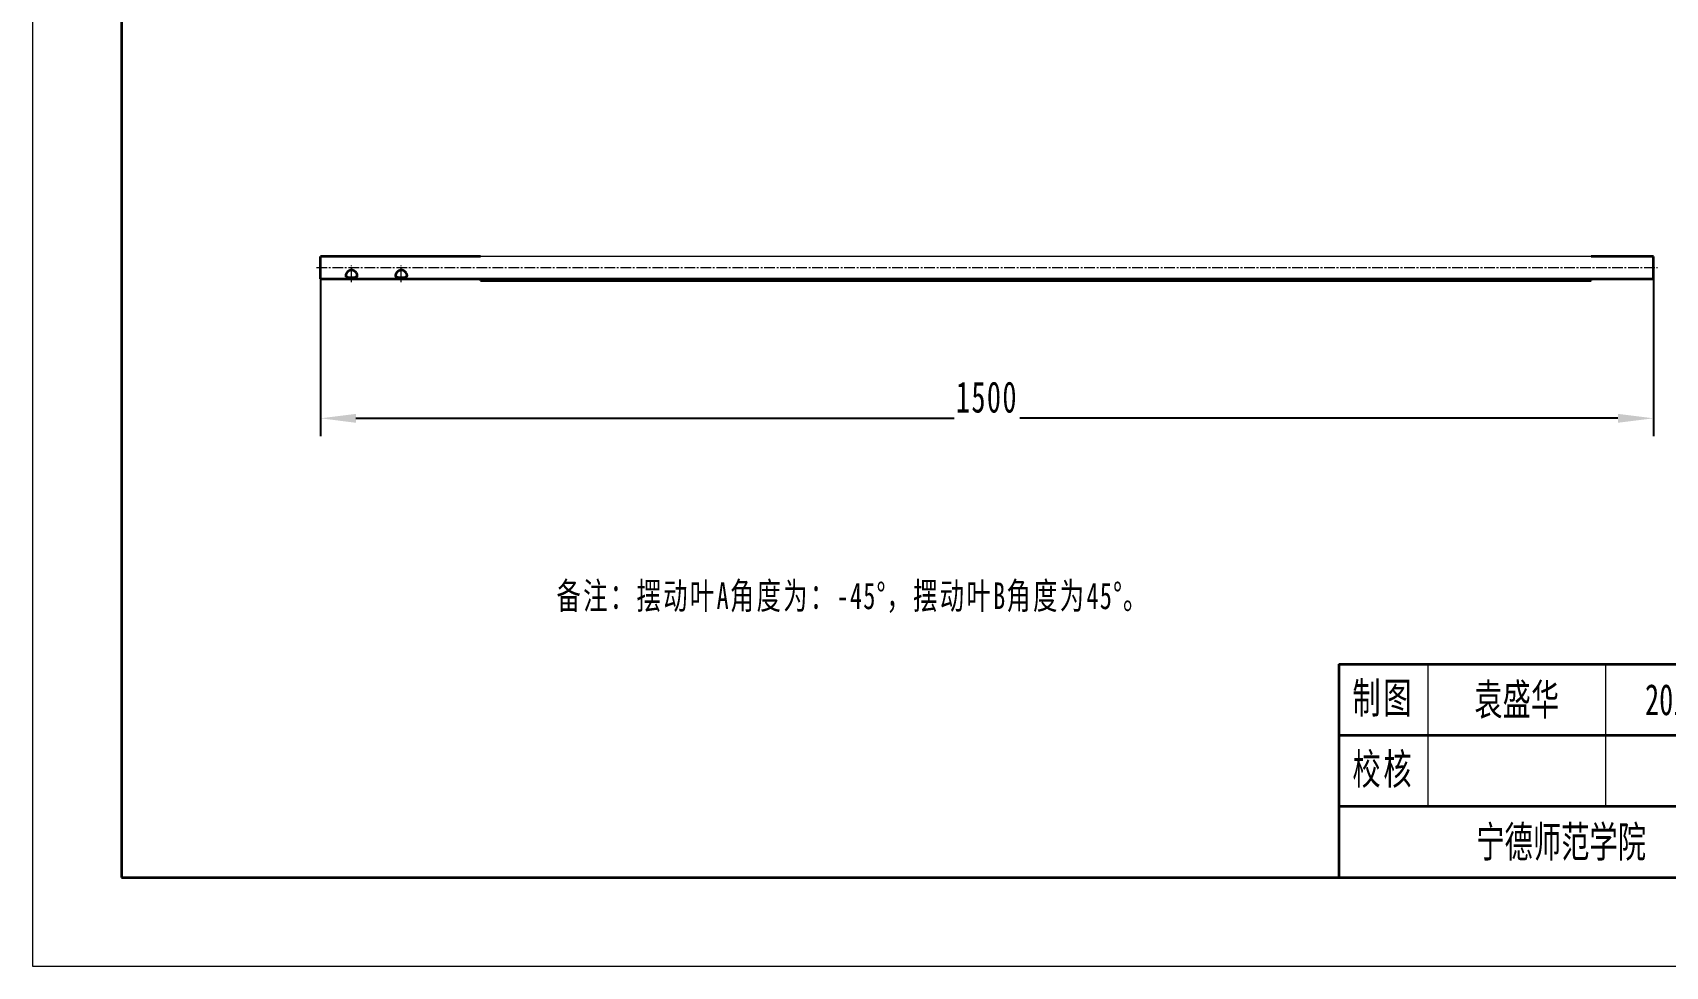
# Model space of a CAD drawing. Header units: millimetres. Extents: x -1485 to 9129, y -4612 to 1050.
# Drawn here: x -1485 to 352, y -4612 to -3562 of the extents above; entities that cross this region are included whole.
import ezdxf
from ezdxf.enums import TextEntityAlignment as Align

# ---------------------------------------------------------------- set-up
doc = ezdxf.new("R2010")
doc.units = ezdxf.units.MM
doc.linetypes.add('点画线', pattern=[18, 12, -2, 2, -2])
doc.layers.get('0').update_dxf_attribs({"lineweight": 18})
for name, color, linetype, lineweight in [('中心线层', 1, '点画线', 18), ('尺寸线层', 3, 'Continuous', 18), ('粗实线层', 7, 'Continuous', 35), ('细实线层', 7, 'Continuous', 18)]:
    doc.layers.add(name, color=color, linetype=linetype, lineweight=lineweight)
doc.styles.add('标准', font='', dxfattribs={"width": 0.667})
doc.styles.get('标准').set_extended_font_data('宋体')
doc.dimstyles.new('标准', dxfattribs={"dimscale": 10, "dimtxt": 3.5, "dimasz": 4, "dimexe": 2, "dimexo": 0, "dimtad": 1, "dimdsep": 46, "dimtxsty": '标准', "dimblk": '_CAXARROW', "dimcen": 0, "dimdle": 8, "dimazin": 2, "dimtfac": 0.707107, "dimtdec": 3, "dimtmove": 2, "dimatfit": 3, "dimfxl": 0, "dimfrac": 2, "dimtolj": 1, "dimarcsym": 0})

# ---------------------------------------------------------------- blocks, each defined once
blk = doc.blocks.new('$CAXA_FRAME_13B17AC1$')
at = {"layer": '粗实线层'}
for p, q in [((-138.5, 95), (-138.5, -95)), ((-138.5, -95), (138.5, -95))]:
    blk.add_line(p, q, dxfattribs=at)
at = {"layer": '细实线层'}
for p, q in [((-148.5, 105), (-148.5, -105)), ((-148.5, -105), (148.5, -105))]:
    blk.add_line(p, q, dxfattribs=at)
at = {"layer": '尺寸线层', "style": '标准', "width": 0.667}
blk.add_attdef('图纸编号', text='', height=5.19, rotation=180, dxfattribs=at).set_placement((-113.5, 90), align=Align.MIDDLE_CENTER)
blk = doc.blocks.new('$CAXA_TITLE_151E506F$')
at = {"layer": '粗实线层'}
for p, q in [((-140, 24), (-140, 0)), ((-140, 24), (0, 24)), ((-90, 24), (-90, 0)), ((-30, 24), (-30, 8)), ((0, 24), (0, 0)), ((0, 24), (0, 8)), ((-140, 16), (-90, 16)), ((-30, 16), (0, 16)), ((-140, 8), (0, 8)), ((-140, 0), (0, 0))]:
    blk.add_line(p, q, dxfattribs=at)
at = {"layer": '细实线层'}
for p, q in [((-130, 24), (-130, 8)), ((-110, 24), (-110, 8))]:
    blk.add_line(p, q, dxfattribs=at)
at = {"layer": '尺寸线层', "char_height": 3.481, "width": 18, "attachment_point": 5, "line_spacing_factor": 0.963108, "style": '标准'}
for s, insert in [('\\T1.1;制图', (-135, 20)), ('\\T1.1;校核', (-135, 12))]:
    blk.add_mtext(s, dxfattribs=dict(at, insert=insert))
at = {"layer": '尺寸线层', "style": '标准', "width": 0.667}
for tag, height, p in [('制图签名', 3.63, (-120, 20)), ('制图日期', 3.63, (-100, 20)), ('图纸比例', 3.63, (-15, 20)), ('图纸名称', 5.19, (-60, 16)), ('校核签名', 3.63, (-120, 12)), ('校核日期', 3.63, (-100, 12)), ('重量', 3.63, (-15, 12)), ('院校名称', 3.63, (-115, 4)), ('图纸编号', 3.63, (-45, 4))]:
    blk.add_attdef(tag, text='', height=height, dxfattribs=at).set_placement(p, align=Align.MIDDLE_CENTER)
blk = doc.blocks.new('_CAXARROW_3')
blk.add_hatch(color=0).paths.add_polyline_path([(0, 0), (-1, 0.125), (-1, -0.125)], flags=0)
blk = doc.blocks.new('*X22')
at = {"layer": '尺寸线层', "color": 0, "lineweight": -2}
for p, q in [((-1161.2, -3839), (-1161.2, -4016)), ((338.8, -3839), (338.8, -4016)), ((-1121.2, -3996), (-448, -3996)), ((298.8, -3996), (-374.3, -3996))]:
    blk.add_line(p, q, dxfattribs=at)
at = {"layer": '尺寸线层', "color": 0, "lineweight": -2, "xscale": 40, "yscale": 40, "zscale": 40, "rotation": 180}
blk.add_blockref('_CAXARROW_3', (-1161.2, -3996), dxfattribs=at)
at = {"layer": '尺寸线层', "color": 0, "lineweight": -2, "xscale": 40, "yscale": 40, "zscale": 40}
blk.add_blockref('_CAXARROW_3', (338.8, -3996), dxfattribs=at)
at = {"layer": '尺寸线层', "color": 0, "lineweight": 18, "insert": (-411.2, -3972.3), "char_height": 35, "width": 132.61, "attachment_point": 5, "line_spacing_factor": 1.15057, "style": '标准'}
blk.add_mtext('\\T1.1;1500', dxfattribs=at)
blk = doc.blocks.new('_CAXARROW')
blk.add_hatch(color=0).paths.add_polyline_path([(0, 0), (-1, 0.125), (-1, -0.125)], flags=0)

msp = doc.modelspace()

# ---------------------------------------------------------------- linework, layer by layer
msp.add_line((268.841, -3813.965), (-981.151, -3813.965))
at = {"layer": '中心线层'}
for p, q in [((-1165.651, -3826.465), (343.349, -3826.465)), ((-1126.151, -3843.026), (-1126.151, -3824.067)), ((-1070.151, -3843.026), (-1070.151, -3824.067))]:
    msp.add_line(p, q, dxfattribs=at)
at = {"layer": '粗实线层', "lineweight": 35}
for p, q in [((-1161.151, -3838.965), (-1161.151, -3813.965)), ((-981.151, -3813.965), (-1161.151, -3813.965)), ((338.849, -3813.965), (268.841, -3813.965)), ((338.849, -3838.965), (338.849, -3813.965)), ((-1161.151, -3838.965), (338.849, -3838.965)), ((-981.151, -3840.965), (-981.151, -3838.965)), ((268.849, -3840.965), (268.849, -3838.965)), ((-981.151, -3840.965), (268.849, -3840.965))]:
    msp.add_line(p, q, dxfattribs=at)
for points, knots in [([(-1126.151, -3829.419), (-1125.932, -3829.419), (-1125.715, -3829.432), (-1125.286, -3829.481), (-1124.862, -3829.553), (-1124.446, -3829.672), (-1124.189, -3829.76), (-1124.138, -3829.778), (-1124.036, -3829.816), (-1123.884, -3829.874), (-1123.736, -3829.938), (-1123.443, -3830.072), (-1123.253, -3830.171), (-1122.883, -3830.384), (-1122.703, -3830.499), (-1122.485, -3830.652), (-1122.441, -3830.684), (-1122.355, -3830.747), (-1122.227, -3830.843), (-1122.104, -3830.942), (-1121.862, -3831.144), (-1121.708, -3831.284), (-1121.414, -3831.574), (-1121.273, -3831.724), (-1121.073, -3831.955), (-1121.008, -3832.033), (-1120.913, -3832.152), (-1120.882, -3832.192), (-1120.821, -3832.272), (-1120.791, -3832.312), (-1120.644, -3832.514), (-1120.535, -3832.676), (-1120.335, -3833.004), (-1120.244, -3833.169), (-1120.08, -3833.502), (-1120.006, -3833.669), (-1119.926, -3833.88), (-1119.911, -3833.922), (-1119.882, -3834.006), (-1119.839, -3834.132), (-1119.803, -3834.257), (-1119.739, -3834.503), (-1119.706, -3834.665), (-1119.663, -3834.984), (-1119.651, -3835.14), (-1119.651, -3835.37), (-1119.653, -3835.446), (-1119.66, -3835.54), (-1119.661, -3835.559), (-1119.664, -3835.596), (-1119.67, -3835.652), (-1119.677, -3835.707), (-1119.704, -3835.888), (-1119.735, -3836.028), (-1119.82, -3836.295), (-1119.872, -3836.423), (-1119.967, -3836.607), (-1120.001, -3836.667), (-1120.055, -3836.755), (-1120.074, -3836.785), (-1120.113, -3836.842), (-1120.133, -3836.87), (-1120.237, -3837.009), (-1120.328, -3837.113), (-1120.528, -3837.309), (-1120.637, -3837.4), (-1120.813, -3837.53), (-1120.873, -3837.571), (-1120.968, -3837.632), (-1121, -3837.652), (-1121.065, -3837.69), (-1121.098, -3837.709), (-1121.265, -3837.803), (-1121.405, -3837.871), (-1121.699, -3837.997), (-1121.853, -3838.054), (-1122.175, -3838.16), (-1122.342, -3838.208), (-1122.561, -3838.262), (-1122.605, -3838.273), (-1122.694, -3838.293), (-1122.828, -3838.323), (-1122.965, -3838.351), (-1123.241, -3838.402), (-1123.43, -3838.432), (-1123.818, -3838.485), (-1124.017, -3838.507), (-1124.323, -3838.536), (-1124.426, -3838.545), (-1124.557, -3838.555), (-1124.583, -3838.557), (-1124.636, -3838.56), (-1124.662, -3838.562), (-1124.741, -3838.568), (-1124.794, -3838.571), (-1125.059, -3838.587), (-1125.484, -3838.605), (-1125.914, -3838.611), (-1126.345, -3838.612), (-1126.562, -3838.609), (-1126.834, -3838.601), (-1126.888, -3838.6), (-1126.996, -3838.596), (-1127.158, -3838.59), (-1127.317, -3838.582), (-1127.634, -3838.564), (-1127.841, -3838.549), (-1128.148, -3838.52), (-1128.249, -3838.51), (-1128.4, -3838.493), (-1128.45, -3838.487), (-1128.55, -3838.475), (-1128.6, -3838.469), (-1128.847, -3838.436), (-1129.038, -3838.406), (-1129.409, -3838.338), (-1129.589, -3838.3), (-1129.85, -3838.235), (-1129.936, -3838.213), (-1130.062, -3838.177), (-1130.104, -3838.165), (-1130.187, -3838.14), (-1130.228, -3838.127), (-1130.432, -3838.06), (-1130.587, -3838.003), (-1130.883, -3837.878), (-1131.023, -3837.81), (-1131.289, -3837.662), (-1131.415, -3837.583), (-1131.563, -3837.476), (-1131.592, -3837.454), (-1131.649, -3837.409), (-1131.677, -3837.387), (-1131.76, -3837.317), (-1131.813, -3837.27), (-1131.964, -3837.123), (-1132.056, -3837.02), (-1132.221, -3836.801), (-1132.294, -3836.686), (-1132.421, -3836.443), (-1132.474, -3836.315), (-1132.524, -3836.163), (-1132.529, -3836.146), (-1132.539, -3836.112), (-1132.554, -3836.06), (-1132.585, -3835.939), (-1132.606, -3835.833), (-1132.639, -3835.617), (-1132.65, -3835.469), (-1132.651, -3835.164), (-1132.641, -3835.008), (-1132.615, -3834.806), (-1132.609, -3834.766), (-1132.596, -3834.684), (-1132.588, -3834.643), (-1132.564, -3834.52), (-1132.546, -3834.438), (-1132.482, -3834.19), (-1132.429, -3834.024), (-1132.304, -3833.69), (-1132.231, -3833.522), (-1132.128, -3833.312), (-1132.107, -3833.269), (-1132.063, -3833.185), (-1132.041, -3833.143), (-1131.972, -3833.017), (-1131.923, -3832.934), (-1131.773, -3832.685), (-1131.664, -3832.522), (-1131.429, -3832.201), (-1131.304, -3832.043), (-1131.137, -3831.849), (-1131.103, -3831.811), (-1131.034, -3831.734), (-1130.999, -3831.696), (-1130.893, -3831.582), (-1130.821, -3831.508), (-1130.599, -3831.289), (-1130.444, -3831.148), (-1130.123, -3830.879), (-1129.956, -3830.75), (-1129.696, -3830.567), (-1129.607, -3830.507), (-1129.472, -3830.421), (-1129.426, -3830.392), (-1129.334, -3830.336), (-1129.288, -3830.309), (-1129.054, -3830.173), (-1128.864, -3830.074), (-1128.474, -3829.896), (-1128.276, -3829.816), (-1127.87, -3829.676), (-1127.663, -3829.616), (-1127.346, -3829.543), (-1127.239, -3829.522), (-1127.023, -3829.485), (-1126.914, -3829.469), (-1126.697, -3829.444), (-1126.588, -3829.435), (-1126.425, -3829.425), (-1126.343, -3829.422), (-1126.247, -3829.42), (-1126.206, -3829.419), (-1126.178, -3829.419), (-1126.165, -3829.419), (-1126.151, -3829.419)], [0, 0, 0, 0, 0.55323057, 0.55323057, 1.10646115, 1.65969172, 1.65969172, 1.79799937, 1.79799937, 1.93630701, 2.2129223, 2.2129223, 2.76615287, 2.76615287, 3.31938344, 3.31938344, 3.45769109, 3.45769109, 3.59599873, 3.87261402, 3.87261402, 4.42584459, 4.42584459, 4.97907517, 4.97907517, 5.25569045, 5.25569045, 5.3939981, 5.3939981, 5.53230574, 5.53230574, 6.08553631, 6.08553631, 6.63876689, 6.63876689, 7.19199746, 7.19199746, 7.33030511, 7.33030511, 7.46861275, 7.74522804, 7.74522804, 8.29845861, 8.29845861, 8.85168918, 8.85168918, 9.12830447, 9.12830447, 9.19745829, 9.19745829, 9.26661211, 9.40491976, 9.40491976, 9.95815033, 9.95815033, 10.51138091, 10.51138091, 10.78799619, 10.78799619, 10.92630384, 10.92630384, 11.06461148, 11.06461148, 11.61784205, 11.61784205, 12.17107263, 12.17107263, 12.44768791, 12.44768791, 12.58599556, 12.58599556, 12.7243032, 12.7243032, 13.27753378, 13.27753378, 13.83076435, 13.83076435, 14.38399492, 14.38399492, 14.52230257, 14.52230257, 14.66061021, 14.9372255, 14.9372255, 15.49045607, 15.49045607, 16.04368665, 16.04368665, 16.32030193, 16.32030193, 16.38945575, 16.38945575, 16.45860958, 16.45860958, 16.59691722, 16.59691722, 17.15014779, 17.70337837, 17.70337837, 18.25660894, 18.25660894, 18.39491658, 18.39491658, 18.53322423, 18.80983952, 18.80983952, 19.36307009, 19.36307009, 19.63968538, 19.63968538, 19.77799302, 19.77799302, 19.91630066, 19.91630066, 20.46953124, 20.46953124, 21.02276181, 21.02276181, 21.2993771, 21.2993771, 21.43768474, 21.43768474, 21.57599239, 21.57599239, 22.12922296, 22.12922296, 22.68245353, 22.68245353, 23.23568411, 23.23568411, 23.37399175, 23.37399175, 23.51229939, 23.51229939, 23.78891468, 23.78891468, 24.34214526, 24.34214526, 24.89537583, 24.89537583, 25.4486064, 25.4486064, 25.51776022, 25.51776022, 25.58691405, 25.72522169, 26.00183698, 26.00183698, 26.55506755, 26.55506755, 27.10829813, 27.10829813, 27.24660577, 27.24660577, 27.38491341, 27.38491341, 27.6615287, 27.6615287, 28.21475927, 28.21475927, 28.76798985, 28.76798985, 28.90629749, 28.90629749, 29.04460513, 29.04460513, 29.32122042, 29.32122042, 29.87445099, 29.87445099, 30.42768157, 30.42768157, 30.56598921, 30.56598921, 30.70429686, 30.70429686, 30.98091214, 30.98091214, 31.53414272, 31.53414272, 32.08737329, 32.08737329, 32.36398858, 32.36398858, 32.50229622, 32.50229622, 32.64060386, 32.64060386, 33.19383444, 33.19383444, 33.74706501, 33.74706501, 34.30029559, 34.30029559, 34.57691087, 34.57691087, 34.85352616, 34.85352616, 35.13014145, 35.13014145, 35.26844909, 35.33760291, 35.37217982, 35.37217982, 35.40675673, 35.40675673, 35.40675673, 35.40675673]), ([(-1132.628, -3834.973), (-1132.626, -3834.993), (-1132.623, -3835.014), (-1132.598, -3835.179), (-1132.566, -3835.317), (-1132.482, -3835.583), (-1132.429, -3835.71), (-1132.35, -3835.861), (-1132.334, -3835.891), (-1132.3, -3835.95), (-1132.282, -3835.98), (-1132.227, -3836.066), (-1132.188, -3836.122), (-1132.064, -3836.284), (-1131.973, -3836.385), (-1131.773, -3836.575), (-1131.664, -3836.663), (-1131.517, -3836.766), (-1131.487, -3836.787), (-1131.426, -3836.826), (-1131.395, -3836.846), (-1131.301, -3836.903), (-1131.236, -3836.94), (-1131.037, -3837.045), (-1130.897, -3837.109), (-1130.605, -3837.226), (-1130.451, -3837.28), (-1130.211, -3837.352), (-1130.129, -3837.375), (-1130.003, -3837.408), (-1129.961, -3837.418), (-1129.875, -3837.439), (-1129.832, -3837.449), (-1129.615, -3837.498), (-1129.436, -3837.532), (-1129.07, -3837.592), (-1128.881, -3837.618), (-1128.494, -3837.664), (-1128.295, -3837.683), (-1128.04, -3837.703), (-1127.962, -3837.709), (-1127.884, -3837.714), (-1127.832, -3837.718), (-1127.806, -3837.72), (-1127.675, -3837.728), (-1127.569, -3837.734), (-1127.252, -3837.749), (-1127.038, -3837.757), (-1126.608, -3837.767), (-1126.391, -3837.77), (-1126.117, -3837.77), (-1126.062, -3837.77), (-1125.952, -3837.769), (-1125.897, -3837.769), (-1125.733, -3837.767), (-1125.624, -3837.765), (-1125.3, -3837.758), (-1124.873, -3837.744), (-1124.455, -3837.718), (-1124.198, -3837.698), (-1124.146, -3837.694), (-1124.044, -3837.685), (-1123.892, -3837.671), (-1123.743, -3837.656), (-1123.45, -3837.622), (-1123.26, -3837.596), (-1122.982, -3837.551), (-1122.891, -3837.535), (-1122.711, -3837.501), (-1122.622, -3837.483), (-1122.359, -3837.425), (-1122.192, -3837.382), (-1121.87, -3837.286), (-1121.716, -3837.233), (-1121.422, -3837.117), (-1121.282, -3837.053), (-1121.114, -3836.966), (-1121.081, -3836.948), (-1121.016, -3836.911), (-1120.984, -3836.893), (-1120.889, -3836.836), (-1120.828, -3836.796), (-1120.652, -3836.674), (-1120.543, -3836.586), (-1120.342, -3836.399), (-1120.25, -3836.299), (-1120.084, -3836.085), (-1120.01, -3835.971), (-1119.881, -3835.728), (-1119.827, -3835.601), (-1119.74, -3835.337), (-1119.708, -3835.199), (-1119.68, -3835.019), (-1119.674, -3834.981), (-1119.67, -3834.942)], [0, 0, 0, 0, 0.07164105, 0.07164105, 0.57973044, 0.57973044, 1.08781983, 1.08781983, 1.21484218, 1.21484218, 1.34186453, 1.34186453, 1.59590922, 1.59590922, 2.10399861, 2.10399861, 2.61208801, 2.61208801, 2.73911035, 2.73911035, 2.8661327, 2.8661327, 3.1201774, 3.1201774, 3.62826679, 3.62826679, 4.13635618, 4.13635618, 4.39040087, 4.39040087, 4.51742322, 4.51742322, 4.64444557, 4.64444557, 5.15253496, 5.15253496, 5.66062435, 5.66062435, 6.16871374, 6.16871374, 6.29573609, 6.35924726, 6.35924726, 6.42275844, 6.42275844, 6.67680313, 6.67680313, 7.18489252, 7.18489252, 7.69298191, 7.69298191, 7.82000426, 7.82000426, 7.94702661, 7.94702661, 8.20107131, 8.20107131, 8.7091607, 9.21725009, 9.21725009, 9.34427244, 9.34427244, 9.47129478, 9.72533948, 9.72533948, 10.23342887, 10.23342887, 10.48747357, 10.48747357, 10.74151826, 10.74151826, 11.24960765, 11.24960765, 11.75769704, 11.75769704, 12.26578643, 12.26578643, 12.39280878, 12.39280878, 12.51983113, 12.51983113, 12.77387582, 12.77387582, 13.28196522, 13.28196522, 13.79005461, 13.79005461, 14.298144, 14.298144, 14.80623339, 14.80623339, 15.31432278, 15.31432278, 15.44795041, 15.44795041, 15.44795041, 15.44795041]), ([(-1070.151, -3829.419), (-1069.932, -3829.419), (-1069.715, -3829.432), (-1069.286, -3829.481), (-1068.862, -3829.553), (-1068.446, -3829.672), (-1068.189, -3829.76), (-1068.138, -3829.778), (-1068.036, -3829.816), (-1067.884, -3829.874), (-1067.736, -3829.938), (-1067.443, -3830.072), (-1067.253, -3830.171), (-1066.883, -3830.384), (-1066.703, -3830.499), (-1066.485, -3830.652), (-1066.441, -3830.684), (-1066.355, -3830.747), (-1066.227, -3830.843), (-1066.104, -3830.942), (-1065.862, -3831.144), (-1065.708, -3831.284), (-1065.414, -3831.574), (-1065.273, -3831.724), (-1065.073, -3831.955), (-1065.008, -3832.033), (-1064.913, -3832.152), (-1064.882, -3832.192), (-1064.821, -3832.272), (-1064.791, -3832.312), (-1064.644, -3832.514), (-1064.535, -3832.676), (-1064.335, -3833.004), (-1064.244, -3833.169), (-1064.08, -3833.502), (-1064.006, -3833.669), (-1063.926, -3833.88), (-1063.911, -3833.922), (-1063.882, -3834.006), (-1063.839, -3834.132), (-1063.803, -3834.257), (-1063.739, -3834.503), (-1063.706, -3834.665), (-1063.663, -3834.984), (-1063.651, -3835.14), (-1063.651, -3835.37), (-1063.653, -3835.446), (-1063.66, -3835.54), (-1063.661, -3835.559), (-1063.664, -3835.596), (-1063.67, -3835.652), (-1063.677, -3835.707), (-1063.704, -3835.888), (-1063.735, -3836.028), (-1063.82, -3836.295), (-1063.872, -3836.423), (-1063.967, -3836.607), (-1064.001, -3836.667), (-1064.055, -3836.755), (-1064.074, -3836.785), (-1064.113, -3836.842), (-1064.133, -3836.87), (-1064.237, -3837.009), (-1064.328, -3837.113), (-1064.528, -3837.309), (-1064.637, -3837.4), (-1064.813, -3837.53), (-1064.873, -3837.571), (-1064.968, -3837.632), (-1065, -3837.652), (-1065.065, -3837.69), (-1065.098, -3837.709), (-1065.265, -3837.803), (-1065.405, -3837.871), (-1065.699, -3837.997), (-1065.853, -3838.054), (-1066.175, -3838.16), (-1066.342, -3838.208), (-1066.561, -3838.262), (-1066.605, -3838.273), (-1066.694, -3838.293), (-1066.828, -3838.323), (-1066.965, -3838.351), (-1067.241, -3838.402), (-1067.43, -3838.432), (-1067.818, -3838.485), (-1068.017, -3838.507), (-1068.323, -3838.536), (-1068.426, -3838.545), (-1068.557, -3838.555), (-1068.583, -3838.557), (-1068.636, -3838.56), (-1068.662, -3838.562), (-1068.741, -3838.568), (-1068.794, -3838.571), (-1069.059, -3838.587), (-1069.484, -3838.605), (-1069.914, -3838.611), (-1070.345, -3838.612), (-1070.562, -3838.609), (-1070.834, -3838.601), (-1070.888, -3838.6), (-1070.996, -3838.596), (-1071.158, -3838.59), (-1071.317, -3838.582), (-1071.634, -3838.564), (-1071.841, -3838.549), (-1072.148, -3838.52), (-1072.249, -3838.51), (-1072.4, -3838.493), (-1072.45, -3838.487), (-1072.55, -3838.475), (-1072.6, -3838.469), (-1072.847, -3838.436), (-1073.038, -3838.406), (-1073.409, -3838.338), (-1073.589, -3838.3), (-1073.85, -3838.235), (-1073.936, -3838.213), (-1074.062, -3838.177), (-1074.104, -3838.165), (-1074.187, -3838.14), (-1074.228, -3838.127), (-1074.432, -3838.06), (-1074.587, -3838.003), (-1074.883, -3837.878), (-1075.023, -3837.81), (-1075.289, -3837.662), (-1075.415, -3837.583), (-1075.563, -3837.476), (-1075.592, -3837.454), (-1075.649, -3837.409), (-1075.677, -3837.387), (-1075.76, -3837.317), (-1075.813, -3837.27), (-1075.964, -3837.123), (-1076.056, -3837.02), (-1076.221, -3836.801), (-1076.294, -3836.686), (-1076.421, -3836.443), (-1076.474, -3836.315), (-1076.524, -3836.163), (-1076.529, -3836.146), (-1076.539, -3836.112), (-1076.554, -3836.06), (-1076.585, -3835.939), (-1076.606, -3835.833), (-1076.639, -3835.617), (-1076.65, -3835.469), (-1076.651, -3835.164), (-1076.641, -3835.008), (-1076.615, -3834.806), (-1076.609, -3834.766), (-1076.596, -3834.684), (-1076.588, -3834.643), (-1076.564, -3834.52), (-1076.546, -3834.438), (-1076.482, -3834.19), (-1076.429, -3834.024), (-1076.304, -3833.69), (-1076.231, -3833.522), (-1076.128, -3833.312), (-1076.107, -3833.269), (-1076.063, -3833.185), (-1076.041, -3833.143), (-1075.972, -3833.017), (-1075.923, -3832.934), (-1075.773, -3832.685), (-1075.664, -3832.522), (-1075.429, -3832.201), (-1075.304, -3832.043), (-1075.137, -3831.849), (-1075.103, -3831.811), (-1075.034, -3831.734), (-1074.999, -3831.696), (-1074.893, -3831.582), (-1074.821, -3831.508), (-1074.599, -3831.289), (-1074.444, -3831.148), (-1074.123, -3830.879), (-1073.956, -3830.75), (-1073.696, -3830.567), (-1073.607, -3830.507), (-1073.472, -3830.421), (-1073.426, -3830.392), (-1073.334, -3830.336), (-1073.288, -3830.309), (-1073.054, -3830.173), (-1072.864, -3830.074), (-1072.474, -3829.896), (-1072.276, -3829.816), (-1071.87, -3829.676), (-1071.663, -3829.616), (-1071.346, -3829.543), (-1071.239, -3829.522), (-1071.023, -3829.485), (-1070.914, -3829.469), (-1070.697, -3829.444), (-1070.588, -3829.435), (-1070.425, -3829.425), (-1070.343, -3829.422), (-1070.247, -3829.42), (-1070.206, -3829.419), (-1070.178, -3829.419), (-1070.165, -3829.419), (-1070.151, -3829.419)], [0, 0, 0, 0, 0.55323057, 0.55323057, 1.10646115, 1.65969172, 1.65969172, 1.79799937, 1.79799937, 1.93630701, 2.2129223, 2.2129223, 2.76615287, 2.76615287, 3.31938344, 3.31938344, 3.45769109, 3.45769109, 3.59599873, 3.87261402, 3.87261402, 4.42584459, 4.42584459, 4.97907517, 4.97907517, 5.25569045, 5.25569045, 5.3939981, 5.3939981, 5.53230574, 5.53230574, 6.08553631, 6.08553631, 6.63876689, 6.63876689, 7.19199746, 7.19199746, 7.3303051, 7.3303051, 7.46861275, 7.74522803, 7.74522803, 8.29845861, 8.29845861, 8.85168918, 8.85168918, 9.12830447, 9.12830447, 9.19745829, 9.19745829, 9.26661211, 9.40491976, 9.40491976, 9.95815033, 9.95815033, 10.5113809, 10.5113809, 10.78799619, 10.78799619, 10.92630383, 10.92630383, 11.06461148, 11.06461148, 11.61784205, 11.61784205, 12.17107263, 12.17107263, 12.44768791, 12.44768791, 12.58599556, 12.58599556, 12.7243032, 12.7243032, 13.27753377, 13.27753377, 13.83076435, 13.83076435, 14.38399492, 14.38399492, 14.52230257, 14.52230257, 14.66061021, 14.9372255, 14.9372255, 15.49045607, 15.49045607, 16.04368664, 16.04368664, 16.32030193, 16.32030193, 16.38945575, 16.38945575, 16.45860957, 16.45860957, 16.59691722, 16.59691722, 17.15014779, 17.70337837, 17.70337837, 18.25660894, 18.25660894, 18.39491658, 18.39491658, 18.53322423, 18.80983951, 18.80983951, 19.36307009, 19.36307009, 19.63968537, 19.63968537, 19.77799302, 19.77799302, 19.91630066, 19.91630066, 20.46953123, 20.46953123, 21.02276181, 21.02276181, 21.2993771, 21.2993771, 21.43768474, 21.43768474, 21.57599238, 21.57599238, 22.12922296, 22.12922296, 22.68245353, 22.68245353, 23.2356841, 23.2356841, 23.37399175, 23.37399175, 23.51229939, 23.51229939, 23.78891468, 23.78891468, 24.34214525, 24.34214525, 24.89537583, 24.89537583, 25.4486064, 25.4486064, 25.51776022, 25.51776022, 25.58691404, 25.72522169, 26.00183697, 26.00183697, 26.55506755, 26.55506755, 27.10829812, 27.10829812, 27.24660577, 27.24660577, 27.38491341, 27.38491341, 27.6615287, 27.6615287, 28.21475927, 28.21475927, 28.76798984, 28.76798984, 28.90629749, 28.90629749, 29.04460513, 29.04460513, 29.32122042, 29.32122042, 29.87445099, 29.87445099, 30.42768156, 30.42768156, 30.56598921, 30.56598921, 30.70429685, 30.70429685, 30.98091214, 30.98091214, 31.53414271, 31.53414271, 32.08737329, 32.08737329, 32.36398857, 32.36398857, 32.50229622, 32.50229622, 32.64060386, 32.64060386, 33.19383443, 33.19383443, 33.74706501, 33.74706501, 34.30029558, 34.30029558, 34.57691087, 34.57691087, 34.85352616, 34.85352616, 35.13014144, 35.13014144, 35.26844909, 35.33760291, 35.37217982, 35.37217982, 35.40675673, 35.40675673, 35.40675673, 35.40675673]), ([(-1076.628, -3834.973), (-1076.626, -3834.993), (-1076.623, -3835.014), (-1076.598, -3835.179), (-1076.566, -3835.317), (-1076.482, -3835.583), (-1076.429, -3835.71), (-1076.35, -3835.861), (-1076.334, -3835.891), (-1076.3, -3835.95), (-1076.282, -3835.98), (-1076.227, -3836.066), (-1076.188, -3836.122), (-1076.064, -3836.284), (-1075.973, -3836.385), (-1075.773, -3836.575), (-1075.664, -3836.663), (-1075.517, -3836.766), (-1075.487, -3836.787), (-1075.426, -3836.826), (-1075.395, -3836.846), (-1075.301, -3836.903), (-1075.236, -3836.94), (-1075.037, -3837.045), (-1074.897, -3837.109), (-1074.605, -3837.226), (-1074.451, -3837.28), (-1074.211, -3837.352), (-1074.129, -3837.375), (-1074.003, -3837.408), (-1073.961, -3837.418), (-1073.875, -3837.439), (-1073.832, -3837.449), (-1073.615, -3837.498), (-1073.436, -3837.532), (-1073.07, -3837.592), (-1072.881, -3837.618), (-1072.494, -3837.664), (-1072.295, -3837.683), (-1072.04, -3837.703), (-1071.962, -3837.709), (-1071.884, -3837.714), (-1071.832, -3837.718), (-1071.806, -3837.72), (-1071.675, -3837.728), (-1071.569, -3837.734), (-1071.252, -3837.749), (-1071.038, -3837.757), (-1070.608, -3837.767), (-1070.391, -3837.77), (-1070.117, -3837.77), (-1070.062, -3837.77), (-1069.952, -3837.769), (-1069.897, -3837.769), (-1069.733, -3837.767), (-1069.624, -3837.765), (-1069.3, -3837.758), (-1068.873, -3837.744), (-1068.455, -3837.718), (-1068.198, -3837.698), (-1068.146, -3837.694), (-1068.044, -3837.685), (-1067.892, -3837.671), (-1067.743, -3837.656), (-1067.45, -3837.622), (-1067.26, -3837.596), (-1066.982, -3837.551), (-1066.891, -3837.535), (-1066.711, -3837.501), (-1066.622, -3837.483), (-1066.359, -3837.425), (-1066.192, -3837.382), (-1065.87, -3837.286), (-1065.716, -3837.233), (-1065.422, -3837.117), (-1065.282, -3837.053), (-1065.114, -3836.966), (-1065.081, -3836.948), (-1065.016, -3836.911), (-1064.984, -3836.893), (-1064.889, -3836.836), (-1064.828, -3836.796), (-1064.652, -3836.674), (-1064.543, -3836.586), (-1064.342, -3836.399), (-1064.25, -3836.299), (-1064.084, -3836.085), (-1064.01, -3835.971), (-1063.881, -3835.728), (-1063.827, -3835.601), (-1063.74, -3835.337), (-1063.708, -3835.199), (-1063.68, -3835.019), (-1063.674, -3834.981), (-1063.67, -3834.942)], [0, 0, 0, 0, 0.07164106, 0.07164106, 0.57973045, 0.57973045, 1.08781985, 1.08781985, 1.21484219, 1.21484219, 1.34186454, 1.34186454, 1.59590924, 1.59590924, 2.10399863, 2.10399863, 2.61208802, 2.61208802, 2.73911037, 2.73911037, 2.86613271, 2.86613271, 3.12017741, 3.12017741, 3.6282668, 3.6282668, 4.13635619, 4.13635619, 4.39040089, 4.39040089, 4.51742323, 4.51742323, 4.64444558, 4.64444558, 5.15253497, 5.15253497, 5.66062436, 5.66062436, 6.16871376, 6.16871376, 6.2957361, 6.35924728, 6.35924728, 6.42275845, 6.42275845, 6.67680315, 6.67680315, 7.18489254, 7.18489254, 7.69298193, 7.69298193, 7.82000428, 7.82000428, 7.94702662, 7.94702662, 8.20107132, 8.20107132, 8.70916071, 9.2172501, 9.2172501, 9.34427245, 9.34427245, 9.4712948, 9.72533949, 9.72533949, 10.23342888, 10.23342888, 10.48747358, 10.48747358, 10.74151827, 10.74151827, 11.24960766, 11.24960766, 11.75769706, 11.75769706, 12.26578645, 12.26578645, 12.39280879, 12.39280879, 12.51983114, 12.51983114, 12.77387584, 12.77387584, 13.28196523, 13.28196523, 13.79005462, 13.79005462, 14.29814401, 14.29814401, 14.8062334, 14.8062334, 15.31432279, 15.31432279, 15.44795041, 15.44795041, 15.44795041, 15.44795041])]:
    msp.add_open_spline(points, degree=3, knots=knots, dxfattribs=at)

# ---------------------------------------------------------------- block references
at = {"layer": '粗实线层', "xscale": 10, "yscale": 10, "zscale": 10}
msp.add_blockref('$CAXA_FRAME_13B17AC1$', (0, -3562.297), dxfattribs=at)
at = {"layer": '粗实线层'}
ref = msp.add_blockref('$CAXA_TITLE_151E506F$', (1385, -4512.297), dxfattribs=dict(at, xscale=10, yscale=10, zscale=10))
ref.add_attrib('院校名称', '宁德师范学院', dxfattribs={"layer": '尺寸线层', "height": 35, "style": '标准', "width": 0.667}).set_placement((235, -4472.297), align=Align.MIDDLE_CENTER)
ref.add_attrib('图纸名称', '摆动叶B', dxfattribs={"layer": '尺寸线层', "height": 50, "style": '标准', "width": 0.667}).set_placement((785, -4352.297), align=Align.MIDDLE_CENTER)
ref.add_attrib('图纸编号', 'FJT-02200', dxfattribs={"layer": '尺寸线层', "height": 35, "style": '标准', "width": 0.667}).set_placement((935, -4472.297), align=Align.MIDDLE_CENTER)
ref.add_attrib('图纸比例', '1:10', dxfattribs={"layer": '尺寸线层', "height": 35, "style": '标准', "width": 0.667}).set_placement((1235, -4312.297), align=Align.MIDDLE_CENTER)
ref.add_attrib('制图签名', '袁盛华', dxfattribs={"layer": '尺寸线层', "height": 35, "style": '标准', "width": 0.667}).set_placement((185, -4312.297), align=Align.MIDDLE_CENTER)
ref.add_attrib('制图日期', '2018.12', dxfattribs={"layer": '尺寸线层', "height": 35, "style": '标准', "width": 0.667}).set_placement((385, -4312.297), align=Align.MIDDLE_CENTER)

# ---------------------------------------------------------------- texts
at = {"layer": '尺寸线层', "insert": (-895.493, -4180.581), "char_height": 30, "width": 703.89321, "attachment_point": 1, "line_spacing_factor": 1.15057, "style": '标准'}
msp.add_mtext('\\T1.1;备注：摆动叶A角度为：-45%%D，摆动叶B角度为45%%D。', dxfattribs=at)

# ---------------------------------------------------------------- dimensions: what is measured, and where the dimension line sits
at = {"layer": '尺寸线层', "lineweight": 18}
dim = msp.add_linear_dim(base=(338.849, -3995.993), p1=(-1161.151, -3838.965), p2=(338.849, -3838.965), dimstyle='标准', override={"dimsah": 1, "dimtfill": 1, "dimtzin": 8}, dxfattribs=at)
dim.commit()
dim.dimension.update_dxf_attribs({"geometry": '*X22', "text_midpoint": (-411.151, -3972.34), "dimtype": 160})

doc.saveas('drawing.dxf')
